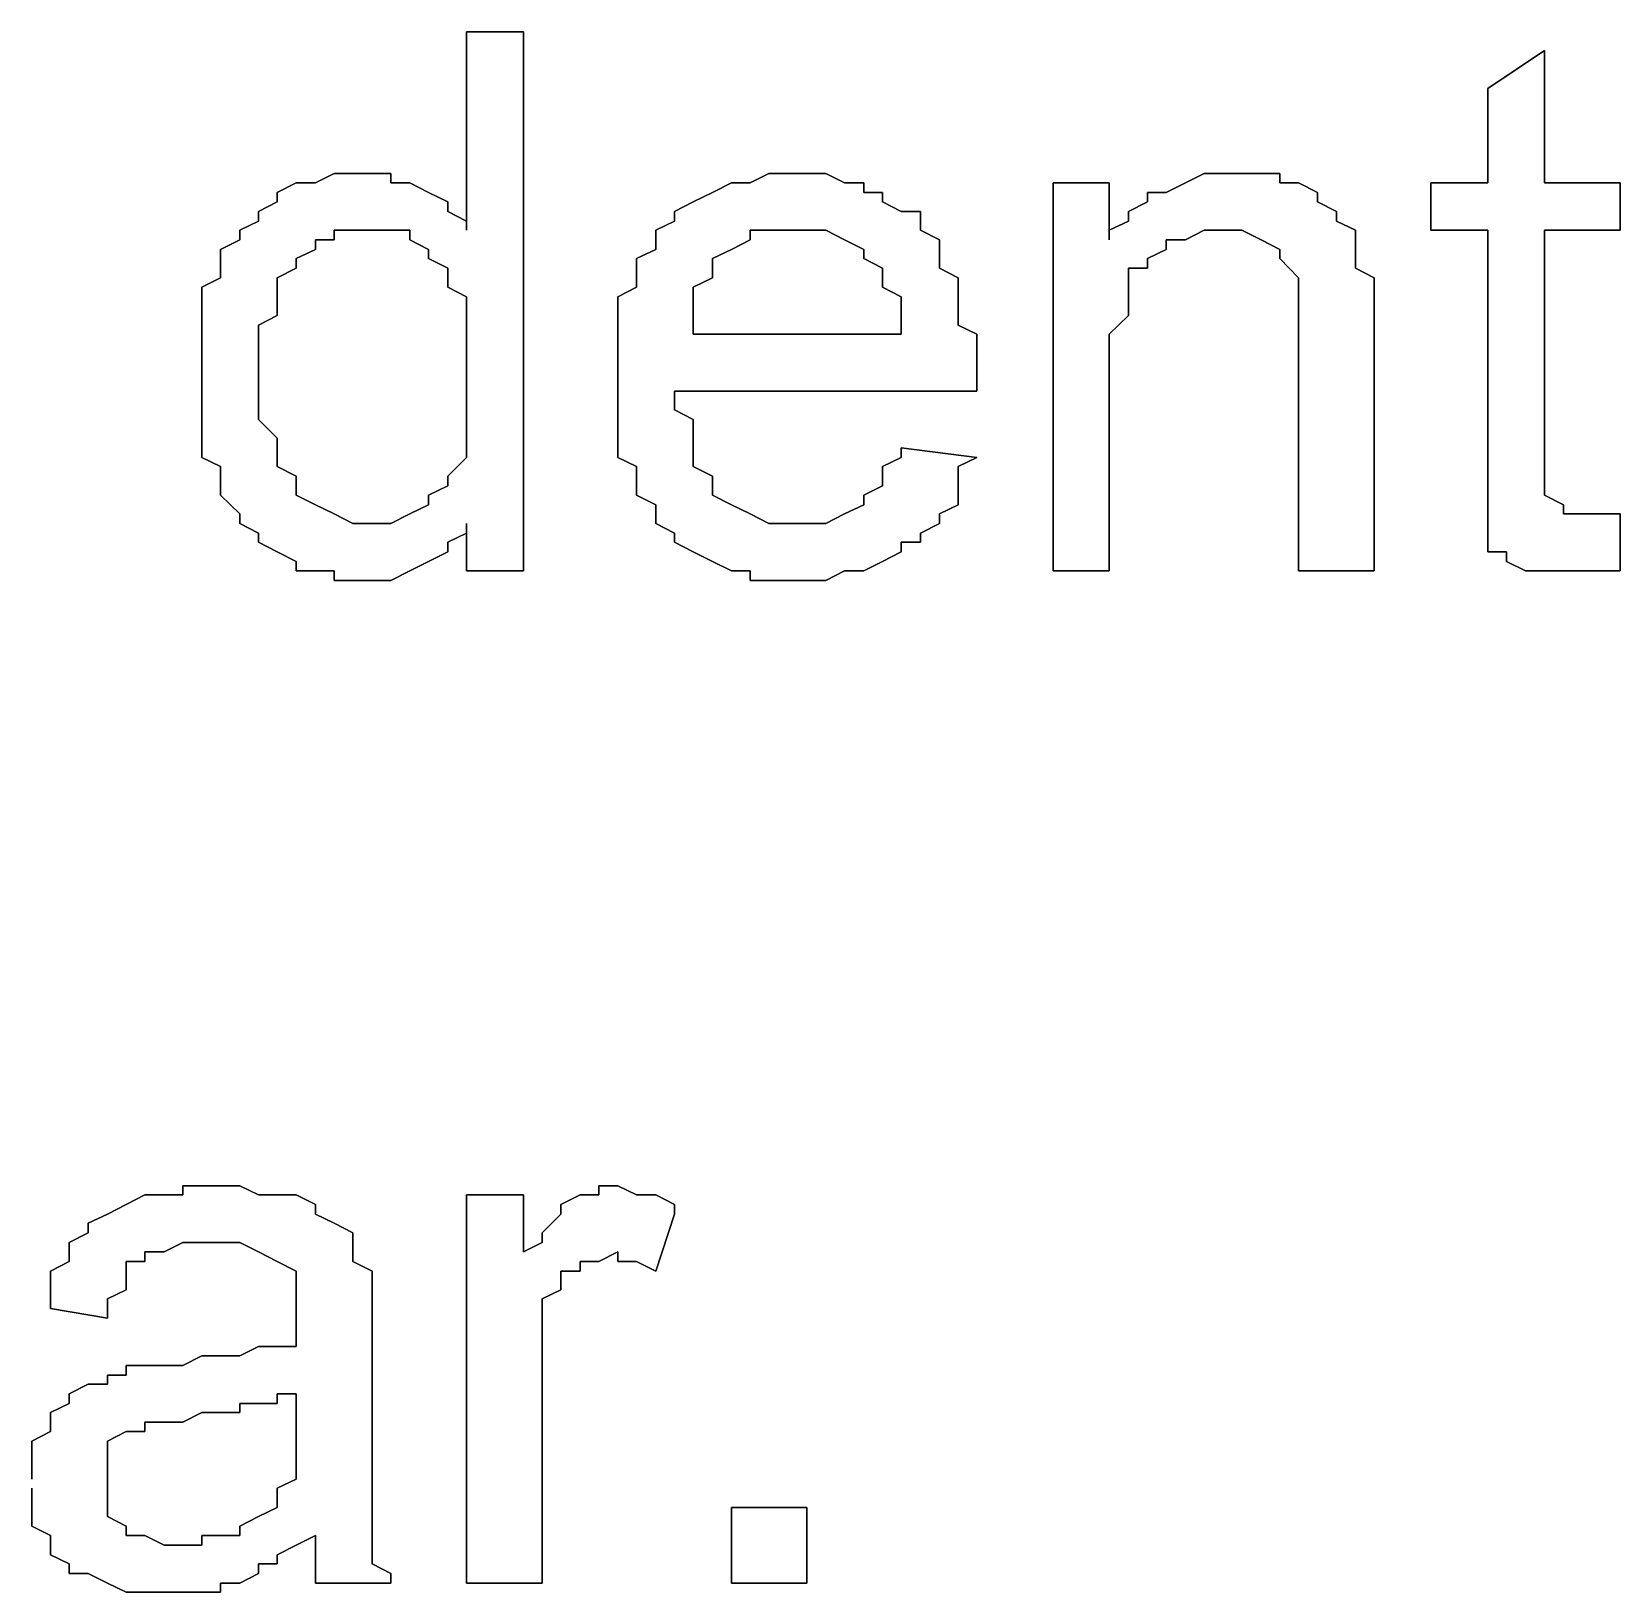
# Model space of a CAD drawing. Header units: metres. Extents: x 2.9 to 42.8, y 1.7 to 28.7.
# Drawn here: x 39.3771 to 39.6734, y 21.8211 to 22.1121 of the extents above; entities that cross this region are included whole.
import ezdxf

# ---------------------------------------------------------------- set-up
doc = ezdxf.new("R2010")
doc.units = ezdxf.units.M
doc.layers.add('GRIS', color=8, linetype='Continuous')

msp = doc.modelspace()

# ---------------------------------------------------------------- linework, layer by layer
at = {"layer": 'GRIS', "lineweight": -3}
for points in [[(39.4688, 22.1121), (39.4582, 22.1121), (39.4688, 22.1121)], [(39.4582, 22.1121), (39.4582, 22.0751), (39.4582, 22.1121)], [(39.4688, 22.0116), (39.4688, 22.1121), (39.4688, 22.0116)], [(39.6593, 22.1086), (39.6487, 22.1015), (39.6593, 22.1086)], [(39.6593, 22.0839), (39.6593, 22.1086), (39.6593, 22.0839)], [(39.6487, 22.1015), (39.6487, 22.0839), (39.6487, 22.1015)], [(39.4264, 22.0839), (39.4229, 22.0821), (39.4264, 22.0839)], [(39.43, 22.0839), (39.4264, 22.0839), (39.43, 22.0839)], [(39.4335, 22.0857), (39.43, 22.0839), (39.4335, 22.0857)], [(39.437, 22.0857), (39.4335, 22.0857), (39.437, 22.0857)], [(39.4406, 22.0857), (39.437, 22.0857), (39.4406, 22.0857)], [(39.4441, 22.0857), (39.4406, 22.0857), (39.4441, 22.0857)], [(39.4441, 22.0839), (39.4441, 22.0857), (39.4441, 22.0839)], [(39.4476, 22.0839), (39.4441, 22.0839), (39.4476, 22.0839)], [(39.4511, 22.0821), (39.4476, 22.0839), (39.4511, 22.0821)], [(39.5076, 22.0839), (39.5041, 22.0821), (39.5076, 22.0839)], [(39.5111, 22.0839), (39.5076, 22.0839), (39.5111, 22.0839)], [(39.5146, 22.0857), (39.5111, 22.0839), (39.5146, 22.0857)], [(39.5182, 22.0857), (39.5146, 22.0857), (39.5182, 22.0857)], [(39.5217, 22.0857), (39.5182, 22.0857), (39.5217, 22.0857)], [(39.5252, 22.0857), (39.5217, 22.0857), (39.5252, 22.0857)], [(39.5287, 22.0839), (39.5252, 22.0857), (39.5287, 22.0839)], [(39.5323, 22.0839), (39.5287, 22.0839), (39.5323, 22.0839)], [(39.5323, 22.0821), (39.5323, 22.0839), (39.5323, 22.0821)], [(39.5781, 22.0839), (39.5676, 22.0839), (39.5781, 22.0839)], [(39.5676, 22.0839), (39.5676, 22.0116), (39.5676, 22.0839)], [(39.5781, 22.0733), (39.5781, 22.0839), (39.5781, 22.0733)], [(39.5923, 22.0839), (39.5887, 22.0821), (39.5923, 22.0839)], [(39.5958, 22.0857), (39.5923, 22.0839), (39.5958, 22.0857)], [(39.5993, 22.0857), (39.5958, 22.0857), (39.5993, 22.0857)], [(39.6028, 22.0857), (39.5993, 22.0857), (39.6028, 22.0857)], [(39.6064, 22.0857), (39.6028, 22.0857), (39.6064, 22.0857)], [(39.6099, 22.0857), (39.6064, 22.0857), (39.6099, 22.0857)], [(39.6099, 22.0839), (39.6099, 22.0857), (39.6099, 22.0839)], [(39.6134, 22.0839), (39.6099, 22.0839), (39.6134, 22.0839)], [(39.6169, 22.0821), (39.6134, 22.0839), (39.6169, 22.0821)], [(39.6487, 22.0839), (39.6381, 22.0839), (39.6487, 22.0839)], [(39.6381, 22.0839), (39.6381, 22.0751), (39.6381, 22.0839)], [(39.6734, 22.0839), (39.6593, 22.0839), (39.6734, 22.0839)], [(39.6734, 22.0751), (39.6734, 22.0839), (39.6734, 22.0751)], [(39.4229, 22.0804), (39.4194, 22.0786), (39.4229, 22.0804)], [(39.4229, 22.0821), (39.4229, 22.0804), (39.4229, 22.0821)], [(39.4547, 22.0804), (39.4511, 22.0821), (39.4547, 22.0804)], [(39.4547, 22.0786), (39.4547, 22.0804), (39.4547, 22.0786)], [(39.5005, 22.0804), (39.497, 22.0786), (39.5005, 22.0804)], [(39.5041, 22.0821), (39.5005, 22.0804), (39.5041, 22.0821)], [(39.5358, 22.0821), (39.5323, 22.0821), (39.5358, 22.0821)], [(39.5358, 22.0804), (39.5358, 22.0821), (39.5358, 22.0804)], [(39.5393, 22.0786), (39.5358, 22.0804), (39.5393, 22.0786)], [(39.5852, 22.0804), (39.5817, 22.0786), (39.5852, 22.0804)], [(39.5887, 22.0821), (39.5852, 22.0821), (39.5887, 22.0821)], [(39.5852, 22.0821), (39.5852, 22.0804), (39.5852, 22.0821)], [(39.6169, 22.0804), (39.6169, 22.0821), (39.6169, 22.0804)], [(39.6205, 22.0786), (39.6169, 22.0804), (39.6205, 22.0786)], [(39.4194, 22.0786), (39.4194, 22.0768), (39.4194, 22.0786)], [(39.4582, 22.0768), (39.4547, 22.0786), (39.4582, 22.0768)], [(39.497, 22.0786), (39.497, 22.0768), (39.497, 22.0786)], [(39.5429, 22.0786), (39.5393, 22.0786), (39.5429, 22.0786)], [(39.5429, 22.0768), (39.5429, 22.0786), (39.5429, 22.0768)], [(39.5817, 22.0786), (39.5817, 22.0768), (39.5817, 22.0786)], [(39.6205, 22.0768), (39.6205, 22.0786), (39.6205, 22.0768)], [(39.4194, 22.0768), (39.4159, 22.0751), (39.4194, 22.0768)], [(39.4159, 22.0751), (39.4159, 22.0733), (39.4159, 22.0751)], [(39.4335, 22.0733), (39.4335, 22.0751), (39.4335, 22.0733)], [(39.4335, 22.0751), (39.437, 22.0751), (39.4335, 22.0751)], [(39.437, 22.0751), (39.4406, 22.0751), (39.437, 22.0751)], [(39.4406, 22.0751), (39.4441, 22.0751), (39.4406, 22.0751)], [(39.4441, 22.0751), (39.4476, 22.0751), (39.4441, 22.0751)], [(39.4476, 22.0751), (39.4476, 22.0733), (39.4476, 22.0751)], [(39.4582, 22.0751), (39.4582, 22.0768), (39.4582, 22.0751)], [(39.497, 22.0768), (39.4935, 22.0751), (39.497, 22.0768)], [(39.4935, 22.0751), (39.4935, 22.0733), (39.4935, 22.0751)], [(39.5111, 22.0733), (39.5111, 22.0751), (39.5111, 22.0733)], [(39.5111, 22.0751), (39.5146, 22.0751), (39.5111, 22.0751)], [(39.5146, 22.0751), (39.5182, 22.0751), (39.5146, 22.0751)], [(39.5182, 22.0751), (39.5217, 22.0751), (39.5182, 22.0751)], [(39.5217, 22.0751), (39.5252, 22.0751), (39.5217, 22.0751)], [(39.5252, 22.0751), (39.5287, 22.0733), (39.5252, 22.0751)], [(39.5429, 22.0751), (39.5429, 22.0768), (39.5429, 22.0751)], [(39.5464, 22.0733), (39.5429, 22.0751), (39.5464, 22.0733)], [(39.5817, 22.0768), (39.5781, 22.0751), (39.5817, 22.0768)], [(39.5781, 22.0751), (39.5781, 22.0733), (39.5781, 22.0751)], [(39.5923, 22.0733), (39.5958, 22.0751), (39.5923, 22.0733)], [(39.5958, 22.0751), (39.5993, 22.0751), (39.5958, 22.0751)], [(39.5993, 22.0751), (39.6028, 22.0751), (39.5993, 22.0751)], [(39.6028, 22.0751), (39.6064, 22.0733), (39.6028, 22.0751)], [(39.624, 22.0751), (39.6205, 22.0768), (39.624, 22.0751)], [(39.624, 22.0733), (39.624, 22.0751), (39.624, 22.0733)], [(39.6381, 22.0751), (39.6487, 22.0751), (39.6381, 22.0751)], [(39.6487, 22.0751), (39.6487, 22.0327), (39.6487, 22.0751)], [(39.6593, 22.0327), (39.6593, 22.0751), (39.6593, 22.0327)], [(39.6593, 22.0751), (39.6734, 22.0751), (39.6593, 22.0751)], [(39.4159, 22.0733), (39.4123, 22.0715), (39.4159, 22.0733)], [(39.4123, 22.0715), (39.4123, 22.0698), (39.4123, 22.0715)], [(39.4264, 22.0698), (39.43, 22.0715), (39.4264, 22.0698)], [(39.43, 22.0715), (39.43, 22.0733), (39.43, 22.0715)], [(39.43, 22.0733), (39.4335, 22.0733), (39.43, 22.0733)], [(39.4476, 22.0733), (39.4511, 22.0715), (39.4476, 22.0733)], [(39.4511, 22.0715), (39.4511, 22.0698), (39.4511, 22.0715)], [(39.4935, 22.0715), (39.4899, 22.0698), (39.4935, 22.0715)], [(39.4935, 22.0733), (39.4935, 22.0715), (39.4935, 22.0733)], [(39.5041, 22.0698), (39.5076, 22.0715), (39.5041, 22.0698)], [(39.5076, 22.0715), (39.5111, 22.0733), (39.5076, 22.0715)], [(39.5287, 22.0733), (39.5323, 22.0715), (39.5287, 22.0733)], [(39.5323, 22.0715), (39.5323, 22.0698), (39.5323, 22.0715)], [(39.5464, 22.0698), (39.5464, 22.0733), (39.5464, 22.0698)], [(39.5852, 22.0698), (39.5887, 22.0715), (39.5852, 22.0698)], [(39.5887, 22.0715), (39.5887, 22.0733), (39.5887, 22.0715)], [(39.5887, 22.0733), (39.5923, 22.0733), (39.5887, 22.0733)], [(39.6064, 22.0733), (39.6099, 22.0715), (39.6064, 22.0733)], [(39.6099, 22.0715), (39.6099, 22.0698), (39.6099, 22.0715)], [(39.624, 22.0715), (39.624, 22.0733), (39.624, 22.0715)], [(39.624, 22.068), (39.624, 22.0715), (39.624, 22.068)], [(39.4123, 22.0698), (39.4123, 22.068), (39.4123, 22.0698)], [(39.4264, 22.068), (39.4264, 22.0698), (39.4264, 22.068)], [(39.4511, 22.0698), (39.4547, 22.068), (39.4511, 22.0698)], [(39.4899, 22.0698), (39.4899, 22.068), (39.4899, 22.0698)], [(39.5041, 22.068), (39.5041, 22.0698), (39.5041, 22.068)], [(39.5323, 22.0698), (39.5358, 22.068), (39.5323, 22.0698)], [(39.5464, 22.068), (39.5464, 22.0698), (39.5464, 22.068)], [(39.5852, 22.068), (39.5852, 22.0698), (39.5852, 22.068)], [(39.6099, 22.0698), (39.6134, 22.0662), (39.6099, 22.0698)], [(39.4123, 22.0662), (39.4088, 22.0645), (39.4123, 22.0662)], [(39.4123, 22.068), (39.4123, 22.0662), (39.4123, 22.068)], [(39.4229, 22.0662), (39.4264, 22.068), (39.4229, 22.0662)], [(39.4229, 22.0645), (39.4229, 22.0662), (39.4229, 22.0645)], [(39.4547, 22.068), (39.4547, 22.0662), (39.4547, 22.068)], [(39.4547, 22.0662), (39.4547, 22.0645), (39.4547, 22.0662)], [(39.4899, 22.068), (39.4899, 22.0662), (39.4899, 22.068)], [(39.4899, 22.0662), (39.4899, 22.0645), (39.4899, 22.0662)], [(39.5005, 22.0645), (39.5041, 22.0662), (39.5005, 22.0645)], [(39.5041, 22.0662), (39.5041, 22.068), (39.5041, 22.0662)], [(39.5358, 22.068), (39.5358, 22.0662), (39.5358, 22.068)], [(39.5358, 22.0662), (39.5358, 22.0645), (39.5358, 22.0662)], [(39.5499, 22.0662), (39.5464, 22.068), (39.5499, 22.0662)], [(39.5499, 22.0645), (39.5499, 22.0662), (39.5499, 22.0645)], [(39.5817, 22.0662), (39.5817, 22.068), (39.5817, 22.0662)], [(39.5817, 22.068), (39.5852, 22.068), (39.5817, 22.068)], [(39.5817, 22.0627), (39.5817, 22.0662), (39.5817, 22.0627)], [(39.6134, 22.0662), (39.6134, 22.0645), (39.6134, 22.0662)], [(39.6275, 22.0662), (39.624, 22.068), (39.6275, 22.0662)], [(39.6275, 22.0645), (39.6275, 22.0662), (39.6275, 22.0645)], [(39.4088, 22.0645), (39.4088, 22.0627), (39.4088, 22.0645)], [(39.4088, 22.0627), (39.4088, 22.0592), (39.4088, 22.0627)], [(39.4229, 22.061), (39.4229, 22.0645), (39.4229, 22.061)], [(39.4547, 22.0645), (39.4582, 22.0627), (39.4547, 22.0645)], [(39.4582, 22.0627), (39.4582, 22.0592), (39.4582, 22.0627)], [(39.4899, 22.0645), (39.4864, 22.0627), (39.4899, 22.0645)], [(39.4864, 22.0627), (39.4864, 22.061), (39.4864, 22.0627)], [(39.5005, 22.0627), (39.5005, 22.0645), (39.5005, 22.0627)], [(39.5005, 22.0592), (39.5005, 22.0627), (39.5005, 22.0592)], [(39.5358, 22.0645), (39.5393, 22.0627), (39.5358, 22.0645)], [(39.5393, 22.0627), (39.5393, 22.061), (39.5393, 22.0627)], [(39.5499, 22.0627), (39.5499, 22.0645), (39.5499, 22.0627)], [(39.5499, 22.061), (39.5499, 22.0627), (39.5499, 22.061)], [(39.5817, 22.061), (39.5817, 22.0627), (39.5817, 22.061)], [(39.6134, 22.0645), (39.6134, 22.061), (39.6134, 22.0645)], [(39.6275, 22.0627), (39.6275, 22.0645), (39.6275, 22.0627)], [(39.6275, 22.0592), (39.6275, 22.0627), (39.6275, 22.0592)], [(39.4229, 22.0592), (39.4229, 22.061), (39.4229, 22.0592)], [(39.4864, 22.061), (39.4864, 22.0574), (39.4864, 22.061)], [(39.5393, 22.061), (39.5393, 22.0574), (39.5393, 22.061)], [(39.5499, 22.0574), (39.5499, 22.061), (39.5499, 22.0574)], [(39.5817, 22.0592), (39.5817, 22.061), (39.5817, 22.0592)], [(39.6134, 22.061), (39.6134, 22.0592), (39.6134, 22.061)], [(39.4088, 22.0592), (39.4088, 22.0574), (39.4088, 22.0592)], [(39.4088, 22.0574), (39.4088, 22.0557), (39.4088, 22.0574)], [(39.4194, 22.0574), (39.4229, 22.0592), (39.4194, 22.0574)], [(39.4194, 22.0539), (39.4194, 22.0574), (39.4194, 22.0539)], [(39.4582, 22.0592), (39.4582, 22.0574), (39.4582, 22.0592)], [(39.4582, 22.0574), (39.4582, 22.0557), (39.4582, 22.0574)], [(39.4864, 22.0574), (39.4864, 22.0557), (39.4864, 22.0574)], [(39.5005, 22.0574), (39.5005, 22.0592), (39.5005, 22.0574)], [(39.5005, 22.0557), (39.5005, 22.0574), (39.5005, 22.0557)], [(39.5393, 22.0574), (39.5393, 22.0557), (39.5393, 22.0574)], [(39.5534, 22.0557), (39.5499, 22.0574), (39.5534, 22.0557)], [(39.5781, 22.0557), (39.5817, 22.0592), (39.5781, 22.0557)], [(39.6134, 22.0592), (39.6134, 22.0557), (39.6134, 22.0592)], [(39.6275, 22.0557), (39.6275, 22.0592), (39.6275, 22.0557)], [(39.4088, 22.0557), (39.4088, 22.0521), (39.4088, 22.0557)], [(39.4194, 22.0521), (39.4194, 22.0539), (39.4194, 22.0521)], [(39.4582, 22.0557), (39.4582, 22.0521), (39.4582, 22.0557)], [(39.4864, 22.0557), (39.4864, 22.0521), (39.4864, 22.0557)], [(39.5393, 22.0557), (39.5005, 22.0557), (39.5393, 22.0557)], [(39.5534, 22.0521), (39.5534, 22.0557), (39.5534, 22.0521)], [(39.5781, 22.0539), (39.5781, 22.0557), (39.5781, 22.0539)], [(39.5781, 22.0504), (39.5781, 22.0539), (39.5781, 22.0504)], [(39.6134, 22.0557), (39.6134, 22.0116), (39.6134, 22.0557)], [(39.6275, 22.0116), (39.6275, 22.0557), (39.6275, 22.0116)], [(39.4088, 22.0521), (39.4088, 22.0504), (39.4088, 22.0521)], [(39.4194, 22.0486), (39.4194, 22.0521), (39.4194, 22.0486)], [(39.4582, 22.0521), (39.4582, 22.0504), (39.4582, 22.0521)], [(39.4864, 22.0521), (39.4864, 22.0504), (39.4864, 22.0521)], [(39.5534, 22.0504), (39.5534, 22.0521), (39.5534, 22.0504)], [(39.4088, 22.0504), (39.4088, 22.0486), (39.4088, 22.0504)], [(39.4088, 22.0486), (39.4088, 22.0468), (39.4088, 22.0486)], [(39.4194, 22.0451), (39.4194, 22.0486), (39.4194, 22.0451)], [(39.4582, 22.0504), (39.4582, 22.0468), (39.4582, 22.0504)], [(39.4864, 22.0504), (39.4864, 22.0468), (39.4864, 22.0504)], [(39.5534, 22.0486), (39.5534, 22.0504), (39.5534, 22.0486)], [(39.5534, 22.0451), (39.5534, 22.0486), (39.5534, 22.0451)], [(39.5781, 22.0116), (39.5781, 22.0504), (39.5781, 22.0116)], [(39.4088, 22.0468), (39.4088, 22.0433), (39.4088, 22.0468)], [(39.4194, 22.0416), (39.4194, 22.0451), (39.4194, 22.0416)], [(39.4582, 22.0468), (39.4582, 22.0433), (39.4582, 22.0468)], [(39.4864, 22.0468), (39.4864, 22.0451), (39.4864, 22.0468)], [(39.4864, 22.0451), (39.4864, 22.0433), (39.4864, 22.0451)], [(39.497, 22.0416), (39.497, 22.0451), (39.497, 22.0416)], [(39.497, 22.0451), (39.5534, 22.0451), (39.497, 22.0451)], [(39.4088, 22.0433), (39.4088, 22.0416), (39.4088, 22.0433)], [(39.4582, 22.0433), (39.4582, 22.0416), (39.4582, 22.0433)], [(39.4864, 22.0433), (39.4864, 22.0398), (39.4864, 22.0433)], [(39.4088, 22.0416), (39.4088, 22.0398), (39.4088, 22.0416)], [(39.4088, 22.0398), (39.4088, 22.0363), (39.4088, 22.0398)], [(39.4194, 22.0398), (39.4194, 22.0416), (39.4194, 22.0398)], [(39.4229, 22.0363), (39.4194, 22.0398), (39.4229, 22.0363)], [(39.4582, 22.0416), (39.4582, 22.038), (39.4582, 22.0416)], [(39.4864, 22.0398), (39.4864, 22.038), (39.4864, 22.0398)], [(39.5005, 22.0398), (39.497, 22.0416), (39.5005, 22.0398)], [(39.5005, 22.0363), (39.5005, 22.0398), (39.5005, 22.0363)], [(39.4088, 22.0363), (39.4088, 22.0345), (39.4088, 22.0363)], [(39.4229, 22.0345), (39.4229, 22.0363), (39.4229, 22.0345)], [(39.4582, 22.038), (39.4582, 22.0363), (39.4582, 22.038)], [(39.4582, 22.0363), (39.4582, 22.0345), (39.4582, 22.0363)], [(39.4864, 22.038), (39.4864, 22.0363), (39.4864, 22.038)], [(39.4864, 22.0363), (39.4864, 22.0327), (39.4864, 22.0363)], [(39.5005, 22.0345), (39.5005, 22.0363), (39.5005, 22.0345)], [(39.4088, 22.0345), (39.4088, 22.0327), (39.4088, 22.0345)], [(39.4229, 22.0327), (39.4229, 22.0345), (39.4229, 22.0327)], [(39.4582, 22.0345), (39.4582, 22.0327), (39.4582, 22.0345)], [(39.5005, 22.0327), (39.5005, 22.0345), (39.5005, 22.0327)], [(39.5393, 22.0345), (39.5393, 22.0327), (39.5393, 22.0345)], [(39.5534, 22.0327), (39.5393, 22.0345), (39.5534, 22.0327)], [(39.4088, 22.0327), (39.4123, 22.031), (39.4088, 22.0327)], [(39.4123, 22.031), (39.4123, 22.0274), (39.4123, 22.031)], [(39.4229, 22.031), (39.4229, 22.0327), (39.4229, 22.031)], [(39.4264, 22.0292), (39.4229, 22.031), (39.4264, 22.0292)], [(39.4582, 22.0327), (39.4547, 22.0292), (39.4582, 22.0327)], [(39.4864, 22.0327), (39.4899, 22.031), (39.4864, 22.0327)], [(39.4899, 22.031), (39.4899, 22.0292), (39.4899, 22.031)], [(39.5005, 22.031), (39.5005, 22.0327), (39.5005, 22.031)], [(39.5041, 22.0292), (39.5005, 22.031), (39.5041, 22.0292)], [(39.5393, 22.0327), (39.5358, 22.031), (39.5393, 22.0327)], [(39.5358, 22.031), (39.5358, 22.0292), (39.5358, 22.031)], [(39.5499, 22.031), (39.5534, 22.0327), (39.5499, 22.031)], [(39.5499, 22.0292), (39.5499, 22.031), (39.5499, 22.0292)], [(39.6487, 22.0327), (39.6487, 22.0292), (39.6487, 22.0327)], [(39.6593, 22.0292), (39.6593, 22.0327), (39.6593, 22.0292)], [(39.4123, 22.0274), (39.4123, 22.0257), (39.4123, 22.0274)], [(39.4264, 22.0274), (39.4264, 22.0292), (39.4264, 22.0274)], [(39.4264, 22.0257), (39.4264, 22.0274), (39.4264, 22.0257)], [(39.4547, 22.0274), (39.4511, 22.0257), (39.4547, 22.0274)], [(39.4547, 22.0292), (39.4547, 22.0274), (39.4547, 22.0292)], [(39.4899, 22.0292), (39.4899, 22.0274), (39.4899, 22.0292)], [(39.4899, 22.0274), (39.4899, 22.0257), (39.4899, 22.0274)], [(39.5041, 22.0274), (39.5041, 22.0292), (39.5041, 22.0274)], [(39.5041, 22.0257), (39.5041, 22.0274), (39.5041, 22.0257)], [(39.5358, 22.0274), (39.5323, 22.0257), (39.5358, 22.0274)], [(39.5358, 22.0292), (39.5358, 22.0274), (39.5358, 22.0292)], [(39.5499, 22.0257), (39.5499, 22.0292), (39.5499, 22.0257)], [(39.6487, 22.0292), (39.6487, 22.0257), (39.6487, 22.0292)], [(39.6593, 22.0274), (39.6593, 22.0292), (39.6593, 22.0274)], [(39.6593, 22.0257), (39.6593, 22.0274), (39.6593, 22.0257)], [(39.4123, 22.0257), (39.4159, 22.0222), (39.4123, 22.0257)], [(39.43, 22.0239), (39.4264, 22.0257), (39.43, 22.0239)], [(39.4511, 22.0257), (39.4511, 22.0239), (39.4511, 22.0257)], [(39.4899, 22.0257), (39.4935, 22.0239), (39.4899, 22.0257)], [(39.5076, 22.0239), (39.5041, 22.0257), (39.5076, 22.0239)], [(39.5323, 22.0257), (39.5323, 22.0239), (39.5323, 22.0257)], [(39.5499, 22.0239), (39.5499, 22.0257), (39.5499, 22.0239)], [(39.6487, 22.0257), (39.6487, 22.0239), (39.6487, 22.0257)], [(39.6628, 22.0239), (39.6593, 22.0257), (39.6628, 22.0239)], [(39.4159, 22.0222), (39.4159, 22.0204), (39.4159, 22.0222)], [(39.4335, 22.0222), (39.43, 22.0239), (39.4335, 22.0222)], [(39.437, 22.0204), (39.4335, 22.0222), (39.437, 22.0204)], [(39.4476, 22.0222), (39.4441, 22.0204), (39.4476, 22.0222)], [(39.4511, 22.0239), (39.4476, 22.0222), (39.4511, 22.0239)], [(39.4935, 22.0239), (39.4935, 22.0222), (39.4935, 22.0239)], [(39.4935, 22.0222), (39.4935, 22.0204), (39.4935, 22.0222)], [(39.5111, 22.0222), (39.5076, 22.0239), (39.5111, 22.0222)], [(39.5146, 22.0204), (39.5111, 22.0222), (39.5146, 22.0204)], [(39.5287, 22.0222), (39.5252, 22.0204), (39.5287, 22.0222)], [(39.5323, 22.0239), (39.5287, 22.0222), (39.5323, 22.0239)], [(39.5464, 22.0222), (39.5499, 22.0239), (39.5464, 22.0222)], [(39.5464, 22.0204), (39.5464, 22.0222), (39.5464, 22.0204)], [(39.6487, 22.0239), (39.6487, 22.0222), (39.6487, 22.0239)], [(39.6487, 22.0222), (39.6487, 22.0204), (39.6487, 22.0222)], [(39.6628, 22.0222), (39.6628, 22.0239), (39.6628, 22.0222)], [(39.6663, 22.0222), (39.6628, 22.0222), (39.6663, 22.0222)], [(39.6699, 22.0222), (39.6663, 22.0222), (39.6699, 22.0222)], [(39.6734, 22.0222), (39.6699, 22.0222), (39.6734, 22.0222)], [(39.6734, 22.0116), (39.6734, 22.0222), (39.6734, 22.0116)], [(39.4159, 22.0204), (39.4194, 22.0186), (39.4159, 22.0204)], [(39.4194, 22.0186), (39.4194, 22.0169), (39.4194, 22.0186)], [(39.4406, 22.0204), (39.437, 22.0204), (39.4406, 22.0204)], [(39.4441, 22.0204), (39.4406, 22.0204), (39.4441, 22.0204)], [(39.4547, 22.0169), (39.4582, 22.0186), (39.4547, 22.0169)], [(39.4582, 22.0186), (39.4582, 22.0204), (39.4582, 22.0186)], [(39.4582, 22.0204), (39.4582, 22.0116), (39.4582, 22.0204)], [(39.4935, 22.0204), (39.497, 22.0186), (39.4935, 22.0204)], [(39.497, 22.0186), (39.497, 22.0169), (39.497, 22.0186)], [(39.5182, 22.0204), (39.5146, 22.0204), (39.5182, 22.0204)], [(39.5217, 22.0204), (39.5182, 22.0204), (39.5217, 22.0204)], [(39.5252, 22.0204), (39.5217, 22.0204), (39.5252, 22.0204)], [(39.5429, 22.0186), (39.5464, 22.0204), (39.5429, 22.0186)], [(39.5429, 22.0169), (39.5429, 22.0186), (39.5429, 22.0169)], [(39.6487, 22.0204), (39.6487, 22.0186), (39.6487, 22.0204)], [(39.6487, 22.0186), (39.6487, 22.0151), (39.6487, 22.0186)], [(39.4194, 22.0169), (39.4229, 22.0151), (39.4194, 22.0169)], [(39.4229, 22.0151), (39.4264, 22.0133), (39.4229, 22.0151)], [(39.4511, 22.0133), (39.4547, 22.0151), (39.4511, 22.0133)], [(39.4547, 22.0151), (39.4547, 22.0169), (39.4547, 22.0151)], [(39.497, 22.0169), (39.5005, 22.0151), (39.497, 22.0169)], [(39.5005, 22.0151), (39.5041, 22.0133), (39.5005, 22.0151)], [(39.5358, 22.0133), (39.5393, 22.0151), (39.5358, 22.0133)], [(39.5393, 22.0151), (39.5393, 22.0169), (39.5393, 22.0151)], [(39.5393, 22.0169), (39.5429, 22.0169), (39.5393, 22.0169)], [(39.6487, 22.0151), (39.6522, 22.0151), (39.6487, 22.0151)], [(39.6522, 22.0151), (39.6522, 22.0133), (39.6522, 22.0151)], [(39.4264, 22.0133), (39.4264, 22.0116), (39.4264, 22.0133)], [(39.4476, 22.0116), (39.4511, 22.0133), (39.4476, 22.0116)], [(39.5041, 22.0133), (39.5076, 22.0116), (39.5041, 22.0133)], [(39.5323, 22.0116), (39.5358, 22.0133), (39.5323, 22.0116)], [(39.6522, 22.0133), (39.6557, 22.0116), (39.6522, 22.0133)], [(39.4264, 22.0116), (39.43, 22.0116), (39.4264, 22.0116)], [(39.43, 22.0116), (39.4335, 22.0116), (39.43, 22.0116)], [(39.4335, 22.0116), (39.4335, 22.0098), (39.4335, 22.0116)], [(39.4335, 22.0098), (39.437, 22.0098), (39.4335, 22.0098)], [(39.437, 22.0098), (39.4406, 22.0098), (39.437, 22.0098)], [(39.4406, 22.0098), (39.4441, 22.0098), (39.4406, 22.0098)], [(39.4441, 22.0098), (39.4476, 22.0116), (39.4441, 22.0098)], [(39.4582, 22.0116), (39.4688, 22.0116), (39.4582, 22.0116)], [(39.5076, 22.0116), (39.5111, 22.0116), (39.5076, 22.0116)], [(39.5111, 22.0116), (39.5111, 22.0098), (39.5111, 22.0116)], [(39.5111, 22.0098), (39.5146, 22.0098), (39.5111, 22.0098)], [(39.5146, 22.0098), (39.5182, 22.0098), (39.5146, 22.0098)], [(39.5182, 22.0098), (39.5217, 22.0098), (39.5182, 22.0098)], [(39.5217, 22.0098), (39.5252, 22.0098), (39.5217, 22.0098)], [(39.5252, 22.0098), (39.5287, 22.0116), (39.5252, 22.0098)], [(39.5287, 22.0116), (39.5323, 22.0116), (39.5287, 22.0116)], [(39.5676, 22.0116), (39.5781, 22.0116), (39.5676, 22.0116)], [(39.6134, 22.0116), (39.6275, 22.0116), (39.6134, 22.0116)], [(39.6557, 22.0116), (39.6593, 22.0116), (39.6557, 22.0116)], [(39.6593, 22.0116), (39.6628, 22.0116), (39.6593, 22.0116)], [(39.6628, 22.0116), (39.6663, 22.0116), (39.6628, 22.0116)], [(39.6663, 22.0116), (39.6699, 22.0116), (39.6663, 22.0116)], [(39.6699, 22.0116), (39.6734, 22.0116), (39.6699, 22.0116)], [(39.4088, 21.8969), (39.4053, 21.8969), (39.4088, 21.8969)], [(39.4053, 21.8969), (39.4053, 21.8952), (39.4053, 21.8969)], [(39.4123, 21.8969), (39.4088, 21.8969), (39.4123, 21.8969)], [(39.4159, 21.8969), (39.4123, 21.8969), (39.4159, 21.8969)], [(39.4194, 21.8952), (39.4159, 21.8969), (39.4194, 21.8952)], [(39.4864, 21.8969), (39.4829, 21.8969), (39.4864, 21.8969)], [(39.4829, 21.8969), (39.4829, 21.8952), (39.4829, 21.8969)], [(39.4899, 21.8952), (39.4864, 21.8969), (39.4899, 21.8952)], [(39.3982, 21.8952), (39.3947, 21.8934), (39.3982, 21.8952)], [(39.4018, 21.8952), (39.3982, 21.8952), (39.4018, 21.8952)], [(39.4053, 21.8952), (39.4018, 21.8952), (39.4053, 21.8952)], [(39.4229, 21.8952), (39.4194, 21.8952), (39.4229, 21.8952)], [(39.4264, 21.8952), (39.4229, 21.8952), (39.4264, 21.8952)], [(39.43, 21.8934), (39.4264, 21.8952), (39.43, 21.8934)], [(39.4688, 21.8952), (39.4582, 21.8952), (39.4688, 21.8952)], [(39.4582, 21.8952), (39.4582, 21.8228), (39.4582, 21.8952)], [(39.4688, 21.8846), (39.4688, 21.8952), (39.4688, 21.8846)], [(39.4794, 21.8952), (39.4758, 21.8934), (39.4794, 21.8952)], [(39.4829, 21.8952), (39.4794, 21.8952), (39.4829, 21.8952)], [(39.4935, 21.8952), (39.4899, 21.8952), (39.4935, 21.8952)], [(39.497, 21.8934), (39.4935, 21.8952), (39.497, 21.8934)], [(39.3912, 21.8916), (39.3876, 21.8899), (39.3912, 21.8916)], [(39.3947, 21.8934), (39.3912, 21.8916), (39.3947, 21.8934)], [(39.43, 21.8916), (39.43, 21.8934), (39.43, 21.8916)], [(39.4335, 21.8899), (39.43, 21.8916), (39.4335, 21.8899)], [(39.4758, 21.8916), (39.4723, 21.8881), (39.4758, 21.8916)], [(39.4758, 21.8934), (39.4758, 21.8916), (39.4758, 21.8934)], [(39.4935, 21.881), (39.497, 21.8916), (39.4935, 21.881)], [(39.497, 21.8916), (39.497, 21.8934), (39.497, 21.8916)], [(39.3876, 21.8881), (39.3841, 21.8863), (39.3876, 21.8881)], [(39.3876, 21.8899), (39.3876, 21.8881), (39.3876, 21.8899)], [(39.437, 21.8881), (39.4335, 21.8899), (39.437, 21.8881)], [(39.437, 21.8863), (39.437, 21.8881), (39.437, 21.8863)], [(39.4723, 21.8881), (39.4723, 21.8863), (39.4723, 21.8881)], [(39.3841, 21.8863), (39.3841, 21.8846), (39.3841, 21.8863)], [(39.4018, 21.8846), (39.4053, 21.8863), (39.4018, 21.8846)], [(39.4053, 21.8863), (39.4088, 21.8863), (39.4053, 21.8863)], [(39.4088, 21.8863), (39.4123, 21.8863), (39.4088, 21.8863)], [(39.4123, 21.8863), (39.4159, 21.8863), (39.4123, 21.8863)], [(39.4159, 21.8863), (39.4194, 21.8846), (39.4159, 21.8863)], [(39.437, 21.8846), (39.437, 21.8863), (39.437, 21.8846)], [(39.4723, 21.8863), (39.4688, 21.8846), (39.4723, 21.8863)], [(39.3841, 21.8828), (39.3806, 21.881), (39.3841, 21.8828)], [(39.3841, 21.8846), (39.3841, 21.8828), (39.3841, 21.8846)], [(39.3947, 21.881), (39.3947, 21.8828), (39.3947, 21.881)], [(39.3947, 21.8828), (39.3982, 21.8828), (39.3947, 21.8828)], [(39.3982, 21.8828), (39.3982, 21.8846), (39.3982, 21.8828)], [(39.3982, 21.8846), (39.4018, 21.8846), (39.3982, 21.8846)], [(39.4194, 21.8846), (39.4229, 21.8828), (39.4194, 21.8846)], [(39.4229, 21.8828), (39.4264, 21.881), (39.4229, 21.8828)], [(39.437, 21.8828), (39.437, 21.8846), (39.437, 21.8828)], [(39.4406, 21.881), (39.437, 21.8828), (39.4406, 21.881)], [(39.4794, 21.881), (39.4794, 21.8828), (39.4794, 21.881)], [(39.4794, 21.8828), (39.4829, 21.8828), (39.4794, 21.8828)], [(39.4829, 21.8828), (39.4864, 21.8846), (39.4829, 21.8828)], [(39.4864, 21.8846), (39.4864, 21.8828), (39.4864, 21.8846)], [(39.4864, 21.8828), (39.4899, 21.8828), (39.4864, 21.8828)], [(39.4899, 21.8828), (39.4935, 21.881), (39.4899, 21.8828)], [(39.3806, 21.881), (39.3806, 21.8793), (39.3806, 21.881)], [(39.3806, 21.8793), (39.3806, 21.8775), (39.3806, 21.8793)], [(39.3947, 21.8775), (39.3947, 21.881), (39.3947, 21.8775)], [(39.4264, 21.881), (39.4264, 21.8793), (39.4264, 21.881)], [(39.4264, 21.8793), (39.4264, 21.8775), (39.4264, 21.8793)], [(39.4406, 21.8793), (39.4406, 21.881), (39.4406, 21.8793)], [(39.4406, 21.8775), (39.4406, 21.8793), (39.4406, 21.8775)], [(39.4758, 21.8793), (39.4758, 21.881), (39.4758, 21.8793)], [(39.4758, 21.881), (39.4794, 21.881), (39.4758, 21.881)], [(39.4758, 21.8775), (39.4758, 21.8793), (39.4758, 21.8775)], [(39.3806, 21.8775), (39.3806, 21.874), (39.3806, 21.8775)], [(39.3912, 21.8758), (39.3947, 21.8775), (39.3912, 21.8758)], [(39.4264, 21.8775), (39.4264, 21.874), (39.4264, 21.8775)], [(39.4406, 21.874), (39.4406, 21.8775), (39.4406, 21.874)], [(39.4723, 21.8758), (39.4758, 21.8775), (39.4723, 21.8758)], [(39.3806, 21.874), (39.3912, 21.8722), (39.3806, 21.874)], [(39.3912, 21.874), (39.3912, 21.8758), (39.3912, 21.874)], [(39.3912, 21.8722), (39.3912, 21.874), (39.3912, 21.8722)], [(39.4264, 21.874), (39.4264, 21.8722), (39.4264, 21.874)], [(39.4406, 21.8722), (39.4406, 21.874), (39.4406, 21.8722)], [(39.4723, 21.874), (39.4723, 21.8758), (39.4723, 21.874)], [(39.4723, 21.8722), (39.4723, 21.874), (39.4723, 21.8722)], [(39.4264, 21.8722), (39.4264, 21.8705), (39.4264, 21.8722)], [(39.4264, 21.8705), (39.4264, 21.8687), (39.4264, 21.8705)], [(39.4406, 21.8687), (39.4406, 21.8722), (39.4406, 21.8687)], [(39.4723, 21.8705), (39.4723, 21.8722), (39.4723, 21.8705)], [(39.4723, 21.8669), (39.4723, 21.8705), (39.4723, 21.8669)], [(39.4264, 21.8687), (39.4264, 21.8669), (39.4264, 21.8687)], [(39.4406, 21.8528), (39.4406, 21.8687), (39.4406, 21.8528)], [(39.4088, 21.8652), (39.4053, 21.8634), (39.4088, 21.8652)], [(39.4123, 21.8652), (39.4088, 21.8652), (39.4123, 21.8652)], [(39.4159, 21.8652), (39.4123, 21.8652), (39.4159, 21.8652)], [(39.4194, 21.8669), (39.4159, 21.8652), (39.4194, 21.8669)], [(39.4229, 21.8669), (39.4194, 21.8669), (39.4229, 21.8669)], [(39.4264, 21.8669), (39.4229, 21.8669), (39.4264, 21.8669)], [(39.4723, 21.8652), (39.4723, 21.8669), (39.4723, 21.8652)], [(39.4723, 21.8634), (39.4723, 21.8652), (39.4723, 21.8634)], [(39.3947, 21.8616), (39.3912, 21.8616), (39.3947, 21.8616)], [(39.3912, 21.8616), (39.3912, 21.8599), (39.3912, 21.8616)], [(39.3982, 21.8634), (39.3947, 21.8634), (39.3982, 21.8634)], [(39.3947, 21.8634), (39.3947, 21.8616), (39.3947, 21.8634)], [(39.4018, 21.8634), (39.3982, 21.8634), (39.4018, 21.8634)], [(39.4053, 21.8634), (39.4018, 21.8634), (39.4053, 21.8634)], [(39.4723, 21.8599), (39.4723, 21.8634), (39.4723, 21.8599)], [(39.3876, 21.8599), (39.3841, 21.8581), (39.3876, 21.8599)], [(39.3841, 21.8581), (39.3841, 21.8563), (39.3841, 21.8581)], [(39.3912, 21.8599), (39.3876, 21.8599), (39.3912, 21.8599)], [(39.4229, 21.8563), (39.4229, 21.8581), (39.4229, 21.8563)], [(39.4229, 21.8581), (39.4264, 21.8581), (39.4229, 21.8581)], [(39.4264, 21.8581), (39.4264, 21.8546), (39.4264, 21.8581)], [(39.4723, 21.8228), (39.4723, 21.8599), (39.4723, 21.8228)], [(39.3841, 21.8563), (39.3806, 21.8546), (39.3841, 21.8563)], [(39.4159, 21.8546), (39.4159, 21.8563), (39.4159, 21.8546)], [(39.4159, 21.8563), (39.4194, 21.8563), (39.4159, 21.8563)], [(39.4194, 21.8563), (39.4229, 21.8563), (39.4194, 21.8563)], [(39.3806, 21.8546), (39.3806, 21.8528), (39.3806, 21.8546)], [(39.3806, 21.8528), (39.3806, 21.8511), (39.3806, 21.8528)], [(39.3982, 21.8511), (39.3982, 21.8528), (39.3982, 21.8511)], [(39.3982, 21.8528), (39.4018, 21.8528), (39.3982, 21.8528)], [(39.4018, 21.8528), (39.4053, 21.8528), (39.4018, 21.8528)], [(39.4053, 21.8528), (39.4088, 21.8546), (39.4053, 21.8528)], [(39.4088, 21.8546), (39.4123, 21.8546), (39.4088, 21.8546)], [(39.4123, 21.8546), (39.4159, 21.8546), (39.4123, 21.8546)], [(39.4264, 21.8546), (39.4264, 21.8528), (39.4264, 21.8546)], [(39.4264, 21.8528), (39.4264, 21.8511), (39.4264, 21.8528)], [(39.4406, 21.8493), (39.4406, 21.8528), (39.4406, 21.8493)], [(39.3806, 21.8511), (39.3771, 21.8493), (39.3806, 21.8511)], [(39.3771, 21.8493), (39.3771, 21.8458), (39.3771, 21.8493)], [(39.3912, 21.8493), (39.3947, 21.8511), (39.3912, 21.8493)], [(39.3912, 21.8475), (39.3912, 21.8493), (39.3912, 21.8475)], [(39.3947, 21.8511), (39.3982, 21.8511), (39.3947, 21.8511)], [(39.4264, 21.8511), (39.4264, 21.8475), (39.4264, 21.8511)], [(39.4406, 21.8458), (39.4406, 21.8493), (39.4406, 21.8458)], [(39.3912, 21.8458), (39.3912, 21.8475), (39.3912, 21.8458)], [(39.4264, 21.8475), (39.4264, 21.8458), (39.4264, 21.8475)], [(39.3771, 21.8458), (39.3771, 21.844), (39.3771, 21.8458)], [(39.3771, 21.844), (39.3771, 21.8422), (39.3771, 21.844)], [(39.3912, 21.844), (39.3912, 21.8458), (39.3912, 21.844)], [(39.3912, 21.8422), (39.3912, 21.844), (39.3912, 21.8422)], [(39.4264, 21.8458), (39.4264, 21.844), (39.4264, 21.8458)], [(39.4264, 21.844), (39.4264, 21.8422), (39.4264, 21.844)], [(39.4406, 21.8422), (39.4406, 21.8458), (39.4406, 21.8422)], [(39.3771, 21.8405), (39.3771, 21.8387), (39.3771, 21.8405)], [(39.3912, 21.8387), (39.3912, 21.8422), (39.3912, 21.8387)], [(39.4264, 21.8422), (39.4229, 21.8405), (39.4264, 21.8422)], [(39.4229, 21.8405), (39.4229, 21.8387), (39.4229, 21.8405)], [(39.4406, 21.8405), (39.4406, 21.8422), (39.4406, 21.8405)], [(39.4406, 21.8369), (39.4406, 21.8405), (39.4406, 21.8369)], [(39.3771, 21.8387), (39.3771, 21.8369), (39.3771, 21.8387)], [(39.3912, 21.8369), (39.3912, 21.8387), (39.3912, 21.8369)], [(39.4229, 21.8387), (39.4229, 21.8369), (39.4229, 21.8387)], [(39.3771, 21.8369), (39.3771, 21.8334), (39.3771, 21.8369)], [(39.3912, 21.8352), (39.3912, 21.8369), (39.3912, 21.8352)], [(39.3947, 21.8334), (39.3912, 21.8352), (39.3947, 21.8334)], [(39.4194, 21.8352), (39.4159, 21.8334), (39.4194, 21.8352)], [(39.4229, 21.8369), (39.4194, 21.8352), (39.4229, 21.8369)], [(39.4406, 21.8352), (39.4406, 21.8369), (39.4406, 21.8352)], [(39.4406, 21.8334), (39.4406, 21.8352), (39.4406, 21.8334)], [(39.5217, 21.8369), (39.5076, 21.8369), (39.5217, 21.8369)], [(39.5076, 21.8369), (39.5076, 21.8228), (39.5076, 21.8369)], [(39.5217, 21.8228), (39.5217, 21.8369), (39.5217, 21.8228)], [(39.3771, 21.8334), (39.3806, 21.8317), (39.3771, 21.8334)], [(39.3806, 21.8317), (39.3806, 21.8299), (39.3806, 21.8317)], [(39.3947, 21.8317), (39.3947, 21.8334), (39.3947, 21.8317)], [(39.3982, 21.8317), (39.3947, 21.8317), (39.3982, 21.8317)], [(39.4018, 21.8299), (39.3982, 21.8317), (39.4018, 21.8299)], [(39.4123, 21.8317), (39.4088, 21.8317), (39.4123, 21.8317)], [(39.4088, 21.8317), (39.4088, 21.8299), (39.4088, 21.8317)], [(39.4159, 21.8317), (39.4123, 21.8317), (39.4159, 21.8317)], [(39.4159, 21.8334), (39.4159, 21.8317), (39.4159, 21.8334)], [(39.4264, 21.8299), (39.43, 21.8317), (39.4264, 21.8299)], [(39.43, 21.8317), (39.43, 21.8299), (39.43, 21.8317)], [(39.4406, 21.8317), (39.4406, 21.8334), (39.4406, 21.8317)], [(39.4406, 21.8281), (39.4406, 21.8317), (39.4406, 21.8281)], [(39.3806, 21.8299), (39.3806, 21.8281), (39.3806, 21.8299)], [(39.4053, 21.8299), (39.4018, 21.8299), (39.4053, 21.8299)], [(39.4088, 21.8299), (39.4053, 21.8299), (39.4088, 21.8299)], [(39.4229, 21.8281), (39.4264, 21.8299), (39.4229, 21.8281)], [(39.43, 21.8299), (39.43, 21.8264), (39.43, 21.8299)], [(39.3806, 21.8281), (39.3841, 21.8264), (39.3806, 21.8281)], [(39.3841, 21.8264), (39.3841, 21.8246), (39.3841, 21.8264)], [(39.4194, 21.8246), (39.4194, 21.8264), (39.4194, 21.8246)], [(39.4194, 21.8264), (39.4229, 21.8264), (39.4194, 21.8264)], [(39.4229, 21.8264), (39.4229, 21.8281), (39.4229, 21.8264)], [(39.43, 21.8264), (39.43, 21.8246), (39.43, 21.8264)], [(39.4406, 21.8264), (39.4406, 21.8281), (39.4406, 21.8264)], [(39.4441, 21.8246), (39.4406, 21.8264), (39.4441, 21.8246)], [(39.3841, 21.8246), (39.3876, 21.8246), (39.3841, 21.8246)], [(39.3876, 21.8246), (39.3912, 21.8228), (39.3876, 21.8246)], [(39.3912, 21.8228), (39.3947, 21.8211), (39.3912, 21.8228)], [(39.4123, 21.8211), (39.4123, 21.8228), (39.4123, 21.8211)], [(39.4123, 21.8228), (39.4159, 21.8228), (39.4123, 21.8228)], [(39.4159, 21.8228), (39.4194, 21.8246), (39.4159, 21.8228)], [(39.43, 21.8246), (39.43, 21.8228), (39.43, 21.8246)], [(39.43, 21.8228), (39.4441, 21.8228), (39.43, 21.8228)], [(39.4441, 21.8228), (39.4441, 21.8246), (39.4441, 21.8228)], [(39.4582, 21.8228), (39.4723, 21.8228), (39.4582, 21.8228)], [(39.5076, 21.8228), (39.5217, 21.8228), (39.5076, 21.8228)], [(39.3947, 21.8211), (39.3982, 21.8211), (39.3947, 21.8211)], [(39.3982, 21.8211), (39.4018, 21.8211), (39.3982, 21.8211)], [(39.4018, 21.8211), (39.4053, 21.8211), (39.4018, 21.8211)], [(39.4053, 21.8211), (39.4088, 21.8211), (39.4053, 21.8211)], [(39.4088, 21.8211), (39.4123, 21.8211), (39.4088, 21.8211)]]:
    msp.add_lwpolyline(points, dxfattribs=at)

doc.saveas('drawing.dxf')
